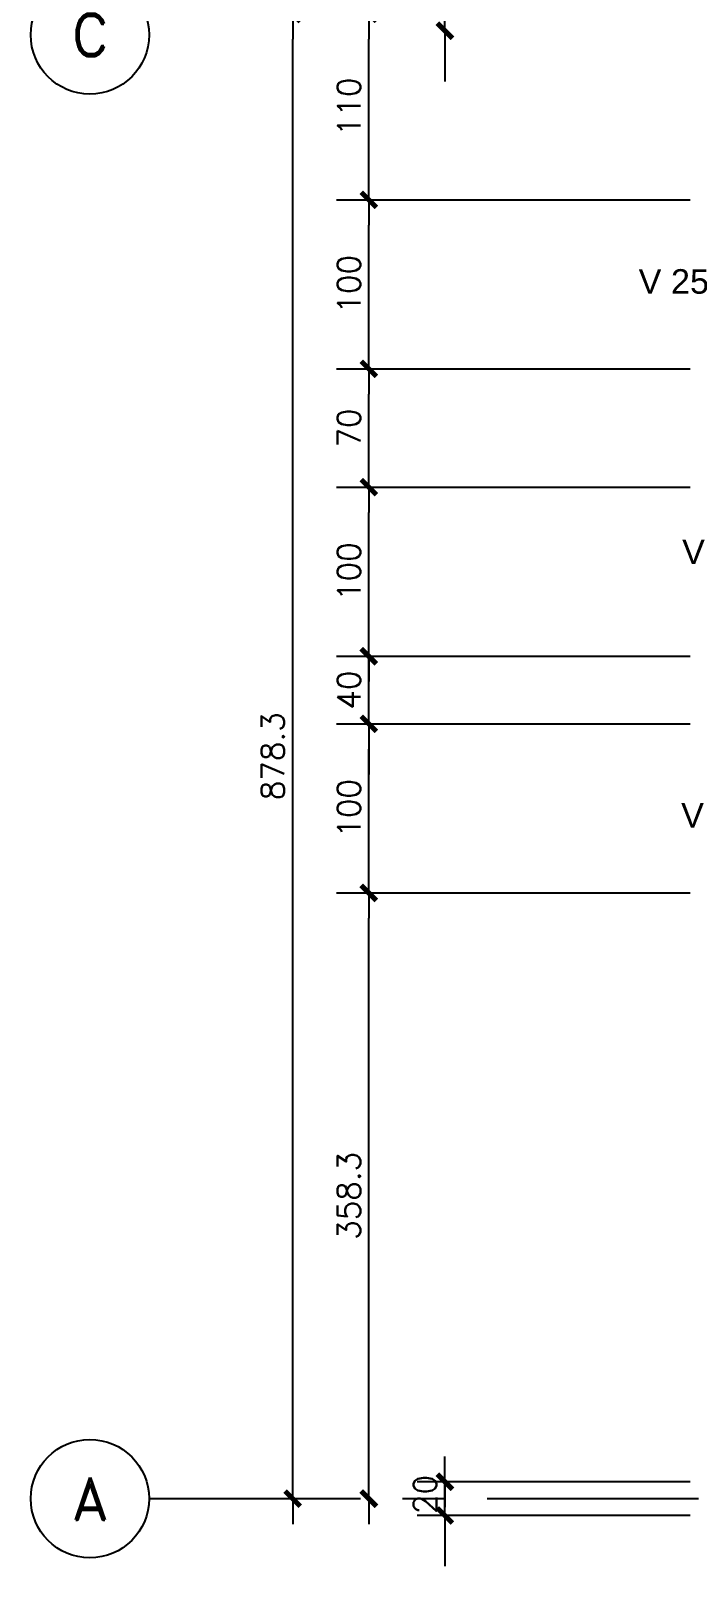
# Model space of a CAD drawing. Header units: millimetres. Extents: x -13 to 194, y -13 to 66.
# Drawn here: x 163.9 to 167.85, y 8.99 to 18.08 of the extents above; entities that cross this region are included whole.
import ezdxf
from ezdxf.enums import TextEntityAlignment as Align

# ---------------------------------------------------------------- set-up
doc = ezdxf.new("R2010")
doc.units = ezdxf.units.MM
doc.linetypes.add('CENTER', pattern=[2, 1.25, -0.25, 0.25, -0.25])
for name, color, linetype in [('Capa1', 80, 'Continuous'), ('COTAS', 1, 'Continuous'), ('COTAS1', 2, 'Continuous'), ('Cotas2', 1, 'Continuous'), ('EJES', 1, 'CENTER')]:
    doc.layers.add(name, color=color, linetype=linetype)
doc.styles.add('ROMAND', font='romand', dxfattribs={"height": 31.5})
doc.styles.add('ROMANS', font='romans.shx', dxfattribs={"height": 16.875})
doc.styles.get("Standard").update_dxf_attribs({"font": 'arial.ttf'})

# ---------------------------------------------------------------- blocks, each defined once
blk = doc.blocks.new('EJE-1')
at = {"color": 3, "linetype": 'Continuous'}
blk.add_circle((0, 0), 35, dxfattribs=at)
at = {"color": 5, "linetype": 'Continuous', "style": 'ROMAND'}
blk.add_attdef('0', text='', height=25, dxfattribs=at).set_placement((0.23, 0), align=Align.MIDDLE)
blk = doc.blocks.new('TICK1')
at = {"color": 2}
for points in [[(0, 0), (-1, 0)], [(0, 0), (1, 0)]]:
    blk.add_lwpolyline(points, dxfattribs=at)
at = {"color": 2, "const_width": 0.2}
blk.add_lwpolyline([(-0.3, -0.3), (0.3, 0.3)], dxfattribs=at)

msp = doc.modelspace()

# ---------------------------------------------------------------- linework, layer by layer
at = {"layer": 'COTAS', "color": 2}
for p, q in [((165.4525, 9.5444), (165.4525, 18.0273)), ((166.3525, 17.9273), (166.3525, 17.7773)), ((166.3525, 9.2944), (166.3525, 9.5444)), ((166.3525, 9.1444), (166.3525, 8.9944))]:
    msp.add_line(p, q, dxfattribs=at)
at = {"layer": 'COTAS1', "color": 2}
for p, q in [((165.9025, 17.2273), (165.9025, 18.0273)), ((165.9025, 16.2273), (165.9025, 16.9273)), ((165.9025, 15.5273), (165.9025, 15.9273)), ((165.9025, 14.5273), (165.9025, 15.2273)), ((165.9025, 14.5273), (165.9025, 14.6773)), ((165.9025, 13.9773), (165.9025, 14.3773)), ((165.9025, 13.8273), (165.9025, 13.6773)), ((165.9025, 13.1273), (165.9025, 13.8273)), ((165.9025, 9.5444), (165.9025, 12.8273))]:
    msp.add_line(p, q, dxfattribs=at)
at = {"layer": 'Cotas2'}
for p, q in [((165.7111, 17.0773), (167.8025, 17.0773)), ((165.7111, 16.0773), (167.8025, 16.0773)), ((165.7111, 15.3773), (167.8025, 15.3773)), ((165.7111, 14.3773), (167.8025, 14.3773)), ((165.7111, 13.9773), (167.8025, 13.9773)), ((165.7111, 12.9773), (167.8025, 12.9773)), ((167.8025, 9.4944), (166.189, 9.4944)), ((167.8025, 9.2944), (166.189, 9.2944))]:
    msp.add_line(p, q, dxfattribs=at)
at = {"layer": 'EJES'}
msp.add_lwpolyline([(164.6028, 9.3944), (185.796, 9.3944)], dxfattribs=at)

# ---------------------------------------------------------------- block references
at = {"xscale": 0.0100000000002183, "yscale": 0.0100000000002183, "zscale": 0.0100000000002183}
for p, values in [((164.2528, 18.0523), {'0': 'C'}), ((164.2528, 9.3944), {'0': 'A'})]:
    msp.add_blockref('EJE-1', p, dxfattribs=at).add_auto_attribs(values)
at = {"layer": 'COTAS', "color": 2, "xscale": 0.1500000000000909, "yscale": 0.1500000000000909, "zscale": 0.1500000000000909}
for p, rotation in [((165.4525, 18.1773), 90), ((165.4525, 18.1773), 270), ((166.3525, 18.0773), 90), ((166.3525, 9.4944), 270), ((165.4525, 9.3944), 270), ((166.3525, 9.2944), 90)]:
    msp.add_blockref('TICK1', p, dxfattribs=dict(at, rotation=rotation))
at = {"layer": 'COTAS1', "color": 2, "xscale": 0.1500000000000909, "yscale": 0.1500000000000909, "zscale": 0.1500000000000909}
for p, rotation in [((165.9025, 18.1773), 90), ((165.9025, 17.0773), 90), ((165.9025, 17.0773), 270), ((165.9025, 16.0773), 270), ((165.9025, 16.0773), 90), ((165.9025, 15.3773), 270), ((165.9025, 15.3773), 90), ((165.9025, 14.3773), 270), ((165.9025, 14.3773), 270), ((165.9025, 13.9773), 90), ((165.9025, 13.9773), 90), ((165.9025, 12.9773), 90), ((165.9025, 12.9773), 270), ((165.9025, 9.3944), 270)]:
    msp.add_blockref('TICK1', p, dxfattribs=dict(at, rotation=rotation))

# ---------------------------------------------------------------- texts
at = {"layer": 'Capa1', "char_height": 0.14497, "attachment_point": 1}
for s, insert in [('V 25 / 74', (167.4984, 16.6668)), ('V 25 / 74', (167.7556, 15.0677)), ('V 25 / 164', (167.7498, 13.509))]:
    msp.add_mtext_dynamic_manual_height_columns(s, width=2.767896, gutter_width=0.7249, heights=[0.2432], dxfattribs=dict(at, insert=insert))
at = {"layer": 'COTAS', "color": 3, "char_height": 0.135, "attachment_point": 5, "rotation": 90, "style": 'ROMANS'}
for s, insert in [('\\A1;878.3', (165.335, 13.7858)), ('\\A1;20', (166.235, 9.4194))]:
    msp.add_mtext(s, dxfattribs=dict(at, insert=insert))
at = {"layer": 'COTAS1', "color": 3, "char_height": 0.135, "attachment_point": 5, "rotation": 90, "style": 'ROMANS'}
for s, insert in [('\\A1;110', (165.785, 17.6273)), ('\\A1;100', (165.785, 16.5773)), ('\\A1;70', (165.785, 15.7273)), ('\\A1;100', (165.785, 14.8773)), ('\\A1;40', (165.785, 14.1773)), ('\\A1;100', (165.785, 13.4773)), ('\\A1;358.3', (165.785, 11.1858))]:
    msp.add_mtext(s, dxfattribs=dict(at, insert=insert))

doc.saveas('drawing.dxf')
